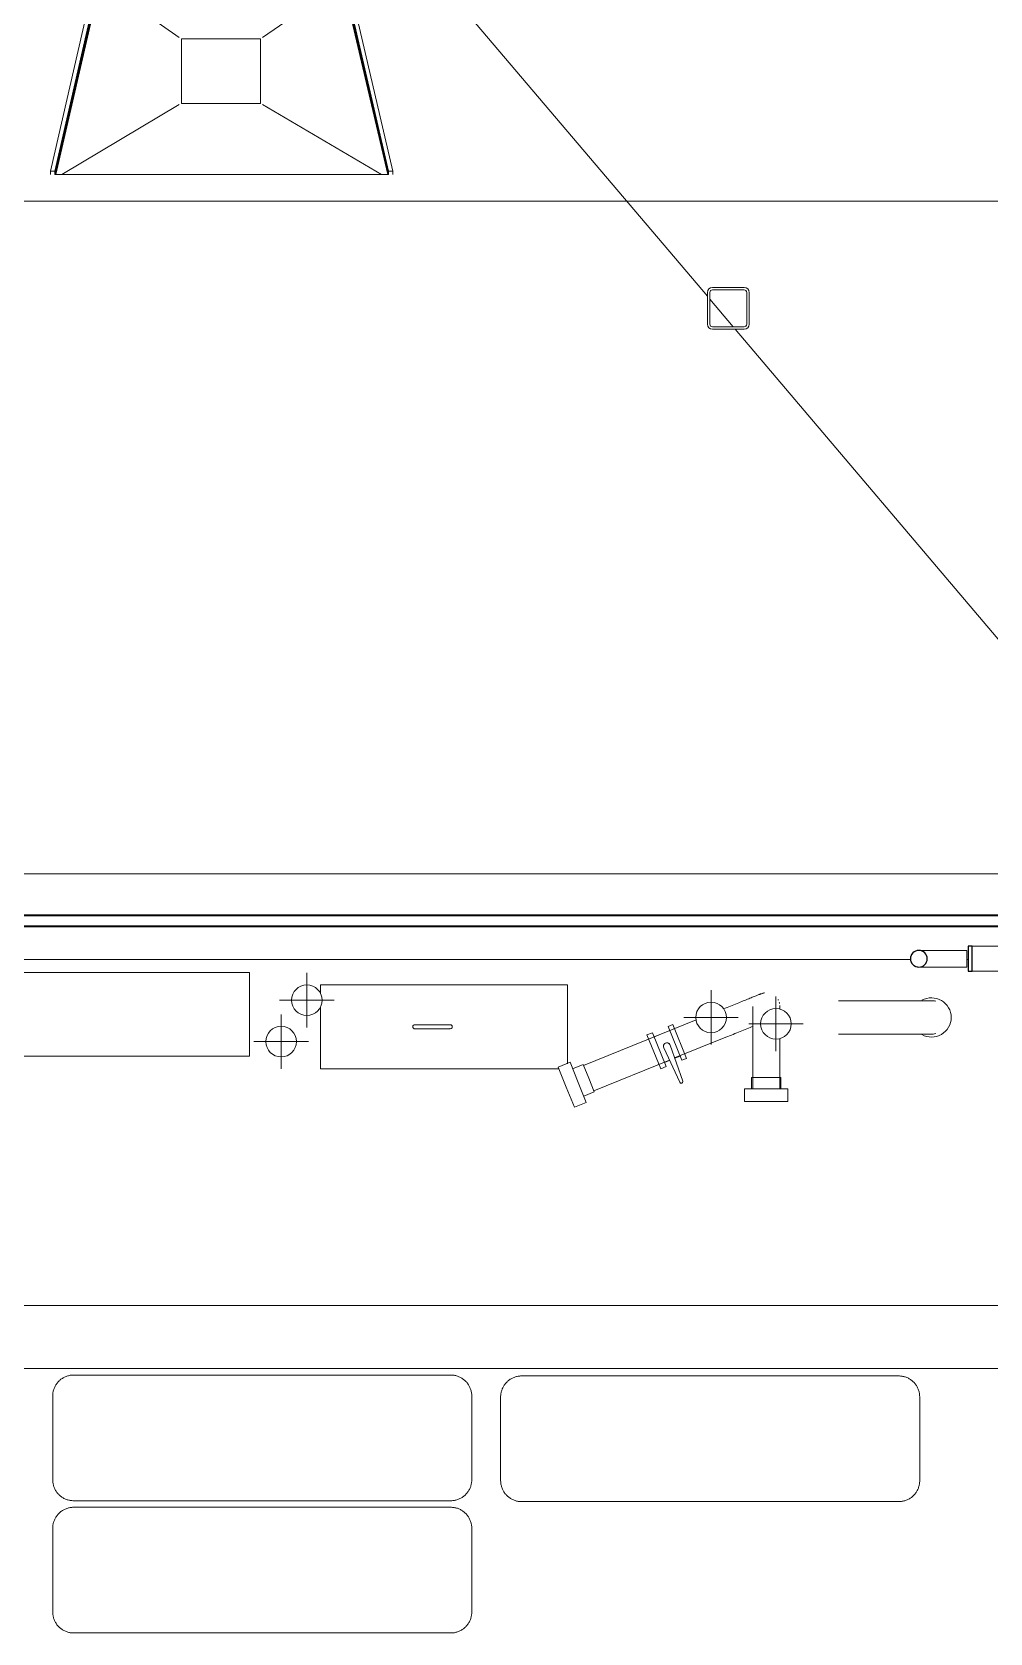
# Model space of a CAD drawing. Header units: metres. Extents: x -3 to 175, y -5 to 18.
# Drawn here: x 66.478 to 68.764, y -0.658 to 3.163 of the extents above; entities that cross this region are included whole.
import ezdxf

# ---------------------------------------------------------------- set-up
doc = ezdxf.new("R2010")
doc.units = ezdxf.units.M
for name, color, linetype, lineweight in [('A-FLOR', 7, 'Continuous', 9), ('A-GENM', 7, 'Continuous', 9), ('A-WALL', 7, 'Continuous', 9), ('G-ANNO-SYMB', 7, 'Continuous', 9), ('I-WALL', 7, 'Continuous', 9), ('P-PIPE', 7, 'Continuous', 9), ('P-PIPE-CNTR', 7, 'Continuous', 9), ('S-COLS', 7, 'Continuous', 9)]:
    doc.layers.add(name, color=color, linetype=linetype, lineweight=lineweight)

# ---------------------------------------------------------------- blocks, each defined once
blk = doc.blocks.new('M_RVR_Neumatico - M_RVR_Neumatico-2622534-N-Cubierta 01')
at = {"layer": 'A-GENM'}
for p, q in [((-0.5, 0.1), (-0.5, -0.1)), ((0.5, -0.1), (0.5, 0.1))]:
    blk.add_line(p, q, dxfattribs=at)
at = {"layer": 'A-GENM', "flags": 128}
for points in [[(-0.5, 0.1), (-0.5, 0.102), (-0.4998, 0.104), (-0.4996, 0.106), (-0.4994, 0.108), (-0.499, 0.1099), (-0.4986, 0.1119), (-0.4981, 0.1138), (-0.4975, 0.1157), (-0.4968, 0.1176), (-0.4961, 0.1195), (-0.4952, 0.1213), (-0.4943, 0.1231), (-0.4934, 0.1248), (-0.4924, 0.1266), (-0.4913, 0.1282), (-0.4901, 0.1299), (-0.4889, 0.1314), (-0.4876, 0.133), (-0.4862, 0.1344), (-0.4848, 0.1359), (-0.4834, 0.1372), (-0.4819, 0.1385), (-0.4803, 0.1398), (-0.4787, 0.141), (-0.477, 0.1421), (-0.4753, 0.1431), (-0.4736, 0.1441), (-0.4718, 0.145), (-0.47, 0.1458), (-0.4681, 0.1466), (-0.4662, 0.1473), (-0.4643, 0.1479), (-0.4624, 0.1484), (-0.4605, 0.1489), (-0.4585, 0.1493), (-0.4565, 0.1496), (-0.4545, 0.1498), (-0.4525, 0.1499), (-0.4505, 0.15), (-0.45, 0.15)], [(-0.45, 0.15), (-0.4496, 0.15), (-0.4486, 0.15), (-0.4468, 0.15), (-0.4443, 0.15), (-0.441, 0.15)], [(0.45, 0.15), (0.4496, 0.15), (0.4486, 0.15), (0.4468, 0.15), (0.4443, 0.15), (0.441, 0.15), (0.4371, 0.15), (0.4325, 0.15), (0.4272, 0.15), (0.4212, 0.15), (0.4145, 0.15), (0.4071, 0.15), (0.3991, 0.15), (0.3905, 0.15), (0.3813, 0.15), (0.3714, 0.15), (0.3609, 0.15), (0.3499, 0.15), (0.3383, 0.15), (0.3262, 0.15), (0.3135, 0.15), (0.3004, 0.15), (0.2867, 0.15), (0.2726, 0.15), (0.2581, 0.15), (0.2431, 0.15), (0.2278, 0.15), (0.2121, 0.15), (0.1961, 0.15), (0.1797, 0.15), (0.1631, 0.15), (0.1462, 0.15), (0.129, 0.15), (0.1117, 0.15), (0.0942, 0.15), (0.0765, 0.15), (0.0587, 0.15), (0.0408, 0.15), (0.0228, 0.15), (0.0049, 0.15), (-0.0131, 0.15), (-0.0311, 0.15), (-0.049, 0.15), (-0.0669, 0.15), (-0.0846, 0.15), (-0.1022, 0.15), (-0.1197, 0.15), (-0.1369, 0.15), (-0.154, 0.15), (-0.1708, 0.15), (-0.1873, 0.15), (-0.2035, 0.15), (-0.2194, 0.15), (-0.2349, 0.15), (-0.2501, 0.15), (-0.2648, 0.15), (-0.2792, 0.15), (-0.2931, 0.15), (-0.3065, 0.15), (-0.3194, 0.15), (-0.3318, 0.15), (-0.3437, 0.15), (-0.3551, 0.15), (-0.3658, 0.15), (-0.376, 0.15), (-0.3856, 0.15), (-0.3946, 0.15), (-0.4029, 0.15), (-0.4106, 0.15), (-0.4176, 0.15), (-0.424, 0.15), (-0.4297, 0.15), (-0.4347, 0.15), (-0.439, 0.15), (-0.4426, 0.15), (-0.4455, 0.15), (-0.4477, 0.15), (-0.4491, 0.15), (-0.4499, 0.15), (-0.45, 0.15)], [(0.4406, 0.15), (0.4426, 0.15), (0.4455, 0.15), (0.4477, 0.15), (0.4491, 0.15), (0.4499, 0.15), (0.45, 0.15)], [(0.45, 0.15), (0.452, 0.15), (0.454, 0.1498), (0.456, 0.1496), (0.458, 0.1494), (0.4599, 0.149), (0.4619, 0.1486), (0.4638, 0.1481), (0.4657, 0.1475), (0.4676, 0.1468), (0.4695, 0.1461), (0.4713, 0.1452), (0.4731, 0.1443), (0.4748, 0.1434), (0.4766, 0.1424), (0.4782, 0.1413), (0.4799, 0.1401), (0.4814, 0.1389), (0.483, 0.1376), (0.4844, 0.1362), (0.4859, 0.1348), (0.4872, 0.1334), (0.4885, 0.1319), (0.4898, 0.1303), (0.491, 0.1287), (0.4921, 0.127), (0.4931, 0.1253), (0.4941, 0.1236), (0.495, 0.1218), (0.4958, 0.12), (0.4966, 0.1181), (0.4973, 0.1162), (0.4979, 0.1143), (0.4984, 0.1124), (0.4989, 0.1105), (0.4993, 0.1085), (0.4996, 0.1065), (0.4998, 0.1045), (0.4999, 0.1025), (0.5, 0.1005), (0.5, 0.1)], [(-0.45, -0.15), (-0.452, -0.15), (-0.454, -0.1498), (-0.456, -0.1496), (-0.458, -0.1494), (-0.4599, -0.149), (-0.4619, -0.1486), (-0.4638, -0.1481), (-0.4657, -0.1475), (-0.4676, -0.1468), (-0.4695, -0.1461), (-0.4713, -0.1452), (-0.4731, -0.1443), (-0.4748, -0.1434), (-0.4766, -0.1424), (-0.4782, -0.1413), (-0.4799, -0.1401), (-0.4814, -0.1389), (-0.483, -0.1376), (-0.4844, -0.1362), (-0.4859, -0.1348), (-0.4872, -0.1334), (-0.4885, -0.1319), (-0.4898, -0.1303), (-0.491, -0.1287), (-0.4921, -0.127), (-0.4931, -0.1253), (-0.4941, -0.1236), (-0.495, -0.1218), (-0.4958, -0.12), (-0.4966, -0.1181), (-0.4973, -0.1162), (-0.4979, -0.1143), (-0.4984, -0.1124), (-0.4989, -0.1105), (-0.4993, -0.1085), (-0.4996, -0.1065), (-0.4998, -0.1045), (-0.4999, -0.1025), (-0.5, -0.1005), (-0.5, -0.1)], [(0.5, -0.1), (0.5, -0.102), (0.4998, -0.104), (0.4996, -0.106), (0.4994, -0.108), (0.499, -0.1099), (0.4986, -0.1119), (0.4981, -0.1138), (0.4975, -0.1157), (0.4968, -0.1176), (0.4961, -0.1195), (0.4952, -0.1213), (0.4943, -0.1231), (0.4934, -0.1248), (0.4924, -0.1266), (0.4913, -0.1282), (0.4901, -0.1299), (0.4889, -0.1314), (0.4876, -0.133), (0.4862, -0.1344), (0.4848, -0.1359), (0.4834, -0.1372), (0.4819, -0.1385), (0.4803, -0.1398), (0.4787, -0.141), (0.477, -0.1421), (0.4753, -0.1431), (0.4736, -0.1441), (0.4718, -0.145), (0.47, -0.1458), (0.4681, -0.1466), (0.4662, -0.1473), (0.4643, -0.1479), (0.4624, -0.1484), (0.4605, -0.1489), (0.4585, -0.1493), (0.4565, -0.1496), (0.4545, -0.1498), (0.4525, -0.1499), (0.4505, -0.15), (0.45, -0.15)], [(-0.441, -0.15), (-0.4426, -0.15), (-0.4455, -0.15), (-0.4477, -0.15), (-0.4491, -0.15), (-0.4499, -0.15), (-0.45, -0.15)], [(-0.45, -0.15), (-0.4496, -0.15), (-0.4486, -0.15), (-0.4468, -0.15), (-0.4443, -0.15), (-0.441, -0.15), (-0.4371, -0.15), (-0.4325, -0.15), (-0.4272, -0.15), (-0.4212, -0.15), (-0.4145, -0.15), (-0.4071, -0.15), (-0.3991, -0.15), (-0.3905, -0.15), (-0.3813, -0.15), (-0.3714, -0.15), (-0.3609, -0.15), (-0.3499, -0.15), (-0.3383, -0.15), (-0.3262, -0.15), (-0.3135, -0.15), (-0.3004, -0.15), (-0.2867, -0.15), (-0.2726, -0.15), (-0.2581, -0.15), (-0.2431, -0.15), (-0.2278, -0.15), (-0.2121, -0.15), (-0.1961, -0.15), (-0.1797, -0.15), (-0.1631, -0.15), (-0.1462, -0.15), (-0.129, -0.15), (-0.1117, -0.15), (-0.0942, -0.15), (-0.0765, -0.15), (-0.0587, -0.15), (-0.0408, -0.15), (-0.0228, -0.15), (-0.0049, -0.15), (0.0131, -0.15), (0.0311, -0.15), (0.049, -0.15), (0.0669, -0.15), (0.0846, -0.15), (0.1022, -0.15), (0.1197, -0.15), (0.1369, -0.15), (0.154, -0.15), (0.1708, -0.15), (0.1873, -0.15), (0.2035, -0.15), (0.2194, -0.15), (0.2349, -0.15), (0.2501, -0.15), (0.2648, -0.15), (0.2792, -0.15), (0.2931, -0.15), (0.3065, -0.15), (0.3194, -0.15), (0.3318, -0.15), (0.3437, -0.15), (0.3551, -0.15), (0.3658, -0.15), (0.376, -0.15), (0.3856, -0.15), (0.3946, -0.15), (0.4029, -0.15), (0.4106, -0.15), (0.4176, -0.15), (0.424, -0.15), (0.4297, -0.15), (0.4347, -0.15), (0.439, -0.15), (0.4426, -0.15), (0.4455, -0.15), (0.4477, -0.15), (0.4491, -0.15), (0.4499, -0.15), (0.45, -0.15)], [(0.45, -0.15), (0.4496, -0.15), (0.4486, -0.15), (0.4468, -0.15), (0.4443, -0.15), (0.441, -0.15)]]:
    blk.add_lwpolyline(points, dxfattribs=at)
blk = doc.blocks.new('M_RVR_Neumatico - M_RVR_Neumatico-2623434-N-Cubierta 01')
at = {"layer": 'A-GENM'}
for p, q in [((-0.5, 0.1), (-0.5, -0.1)), ((0.5, -0.1), (0.5, 0.1))]:
    blk.add_line(p, q, dxfattribs=at)
at = {"layer": 'A-GENM', "flags": 128}
for points in [[(-0.5, 0.1), (-0.5, 0.102), (-0.4998, 0.104), (-0.4996, 0.106), (-0.4994, 0.108), (-0.499, 0.1099), (-0.4986, 0.1119), (-0.4981, 0.1138), (-0.4975, 0.1157), (-0.4968, 0.1176), (-0.4961, 0.1195), (-0.4952, 0.1213), (-0.4943, 0.1231), (-0.4934, 0.1248), (-0.4924, 0.1266), (-0.4913, 0.1282), (-0.4901, 0.1299), (-0.4889, 0.1314), (-0.4876, 0.133), (-0.4862, 0.1344), (-0.4848, 0.1359), (-0.4834, 0.1372), (-0.4819, 0.1385), (-0.4803, 0.1398), (-0.4787, 0.141), (-0.477, 0.1421), (-0.4753, 0.1431), (-0.4736, 0.1441), (-0.4718, 0.145), (-0.47, 0.1458), (-0.4681, 0.1466), (-0.4662, 0.1473), (-0.4643, 0.1479), (-0.4624, 0.1484), (-0.4605, 0.1489), (-0.4585, 0.1493), (-0.4565, 0.1496), (-0.4545, 0.1498), (-0.4525, 0.1499), (-0.4505, 0.15), (-0.45, 0.15)], [(-0.45, 0.15), (-0.4496, 0.15), (-0.4486, 0.15), (-0.4468, 0.15), (-0.4443, 0.15), (-0.441, 0.15)], [(0.45, 0.15), (0.4496, 0.15), (0.4486, 0.15), (0.4468, 0.15), (0.4443, 0.15), (0.441, 0.15), (0.4371, 0.15), (0.4325, 0.15), (0.4272, 0.15), (0.4212, 0.15), (0.4145, 0.15), (0.4071, 0.15), (0.3991, 0.15), (0.3905, 0.15), (0.3813, 0.15), (0.3714, 0.15), (0.3609, 0.15), (0.3499, 0.15), (0.3383, 0.15), (0.3262, 0.15), (0.3135, 0.15), (0.3004, 0.15), (0.2867, 0.15), (0.2726, 0.15), (0.2581, 0.15), (0.2431, 0.15), (0.2278, 0.15), (0.2121, 0.15), (0.1961, 0.15), (0.1797, 0.15), (0.1631, 0.15), (0.1462, 0.15), (0.129, 0.15), (0.1117, 0.15), (0.0942, 0.15), (0.0765, 0.15), (0.0587, 0.15), (0.0408, 0.15), (0.0228, 0.15), (0.0049, 0.15), (-0.0131, 0.15), (-0.0311, 0.15), (-0.049, 0.15), (-0.0669, 0.15), (-0.0846, 0.15), (-0.1022, 0.15), (-0.1197, 0.15), (-0.1369, 0.15), (-0.154, 0.15), (-0.1708, 0.15), (-0.1873, 0.15), (-0.2035, 0.15), (-0.2194, 0.15), (-0.2349, 0.15), (-0.2501, 0.15), (-0.2648, 0.15), (-0.2792, 0.15), (-0.2931, 0.15), (-0.3065, 0.15), (-0.3194, 0.15), (-0.3318, 0.15), (-0.3437, 0.15), (-0.3551, 0.15), (-0.3658, 0.15), (-0.376, 0.15), (-0.3856, 0.15), (-0.3946, 0.15), (-0.4029, 0.15), (-0.4106, 0.15), (-0.4176, 0.15), (-0.424, 0.15), (-0.4297, 0.15), (-0.4347, 0.15), (-0.439, 0.15), (-0.4426, 0.15), (-0.4455, 0.15), (-0.4477, 0.15), (-0.4491, 0.15), (-0.4499, 0.15), (-0.45, 0.15)], [(0.441, 0.15), (0.4426, 0.15), (0.4455, 0.15), (0.4477, 0.15), (0.4491, 0.15), (0.4499, 0.15), (0.45, 0.15)], [(0.45, 0.15), (0.452, 0.15), (0.454, 0.1498), (0.456, 0.1496), (0.458, 0.1494), (0.4599, 0.149), (0.4619, 0.1486), (0.4638, 0.1481), (0.4657, 0.1475), (0.4676, 0.1468), (0.4695, 0.1461), (0.4713, 0.1452), (0.4731, 0.1443), (0.4748, 0.1434), (0.4766, 0.1424), (0.4782, 0.1413), (0.4799, 0.1401), (0.4814, 0.1389), (0.483, 0.1376), (0.4844, 0.1362), (0.4859, 0.1348), (0.4872, 0.1334), (0.4885, 0.1319), (0.4898, 0.1303), (0.491, 0.1287), (0.4921, 0.127), (0.4931, 0.1253), (0.4941, 0.1236), (0.495, 0.1218), (0.4958, 0.12), (0.4966, 0.1181), (0.4973, 0.1162), (0.4979, 0.1143), (0.4984, 0.1124), (0.4989, 0.1105), (0.4993, 0.1085), (0.4996, 0.1065), (0.4998, 0.1045), (0.4999, 0.1025), (0.5, 0.1005), (0.5, 0.1)], [(-0.45, -0.15), (-0.452, -0.15), (-0.454, -0.1498), (-0.456, -0.1496), (-0.458, -0.1494), (-0.4599, -0.149), (-0.4619, -0.1486), (-0.4638, -0.1481), (-0.4657, -0.1475), (-0.4676, -0.1468), (-0.4695, -0.1461), (-0.4713, -0.1452), (-0.4731, -0.1443), (-0.4748, -0.1434), (-0.4766, -0.1424), (-0.4782, -0.1413), (-0.4799, -0.1401), (-0.4814, -0.1389), (-0.483, -0.1376), (-0.4844, -0.1362), (-0.4859, -0.1348), (-0.4872, -0.1334), (-0.4885, -0.1319), (-0.4898, -0.1303), (-0.491, -0.1287), (-0.4921, -0.127), (-0.4931, -0.1253), (-0.4941, -0.1236), (-0.495, -0.1218), (-0.4958, -0.12), (-0.4966, -0.1181), (-0.4973, -0.1162), (-0.4979, -0.1143), (-0.4984, -0.1124), (-0.4989, -0.1105), (-0.4993, -0.1085), (-0.4996, -0.1065), (-0.4998, -0.1045), (-0.4999, -0.1025), (-0.5, -0.1005), (-0.5, -0.1)], [(0.5, -0.1), (0.5, -0.102), (0.4998, -0.104), (0.4996, -0.106), (0.4994, -0.108), (0.499, -0.1099), (0.4986, -0.1119), (0.4981, -0.1138), (0.4975, -0.1157), (0.4968, -0.1176), (0.4961, -0.1195), (0.4952, -0.1213), (0.4943, -0.1231), (0.4934, -0.1248), (0.4924, -0.1266), (0.4913, -0.1282), (0.4901, -0.1299), (0.4889, -0.1314), (0.4876, -0.133), (0.4862, -0.1344), (0.4848, -0.1359), (0.4834, -0.1372), (0.4819, -0.1385), (0.4803, -0.1398), (0.4787, -0.141), (0.477, -0.1421), (0.4753, -0.1431), (0.4736, -0.1441), (0.4718, -0.145), (0.47, -0.1458), (0.4681, -0.1466), (0.4662, -0.1473), (0.4643, -0.1479), (0.4624, -0.1484), (0.4605, -0.1489), (0.4585, -0.1493), (0.4565, -0.1496), (0.4545, -0.1498), (0.4525, -0.1499), (0.4505, -0.15), (0.45, -0.15)], [(-0.4406, -0.15), (-0.4426, -0.15), (-0.4455, -0.15), (-0.4477, -0.15), (-0.4491, -0.15), (-0.4499, -0.15), (-0.45, -0.15)], [(-0.45, -0.15), (-0.4496, -0.15), (-0.4486, -0.15), (-0.4468, -0.15), (-0.4443, -0.15), (-0.441, -0.15), (-0.4371, -0.15), (-0.4325, -0.15), (-0.4272, -0.15), (-0.4212, -0.15), (-0.4145, -0.15), (-0.4071, -0.15), (-0.3991, -0.15), (-0.3905, -0.15), (-0.3813, -0.15), (-0.3714, -0.15), (-0.3609, -0.15), (-0.3499, -0.15), (-0.3383, -0.15), (-0.3262, -0.15), (-0.3135, -0.15), (-0.3004, -0.15), (-0.2867, -0.15), (-0.2726, -0.15), (-0.2581, -0.15), (-0.2431, -0.15), (-0.2278, -0.15), (-0.2121, -0.15), (-0.1961, -0.15), (-0.1797, -0.15), (-0.1631, -0.15), (-0.1462, -0.15), (-0.129, -0.15), (-0.1117, -0.15), (-0.0942, -0.15), (-0.0765, -0.15), (-0.0587, -0.15), (-0.0408, -0.15), (-0.0228, -0.15), (-0.0049, -0.15), (0.0131, -0.15), (0.0311, -0.15), (0.049, -0.15), (0.0669, -0.15), (0.0846, -0.15), (0.1022, -0.15), (0.1197, -0.15), (0.1369, -0.15), (0.154, -0.15), (0.1708, -0.15), (0.1873, -0.15), (0.2035, -0.15), (0.2194, -0.15), (0.2349, -0.15), (0.2501, -0.15), (0.2648, -0.15), (0.2792, -0.15), (0.2931, -0.15), (0.3065, -0.15), (0.3194, -0.15), (0.3318, -0.15), (0.3437, -0.15), (0.3551, -0.15), (0.3658, -0.15), (0.376, -0.15), (0.3856, -0.15), (0.3946, -0.15), (0.4029, -0.15), (0.4106, -0.15), (0.4176, -0.15), (0.424, -0.15), (0.4297, -0.15), (0.4347, -0.15), (0.439, -0.15), (0.4426, -0.15), (0.4455, -0.15), (0.4477, -0.15), (0.4491, -0.15), (0.4499, -0.15), (0.45, -0.15)], [(0.45, -0.15), (0.4496, -0.15), (0.4486, -0.15), (0.4468, -0.15), (0.4443, -0.15), (0.441, -0.15)]]:
    blk.add_lwpolyline(points, dxfattribs=at)
blk = doc.blocks.new('M_Boca extracción - M_Boca extracción-2633244-N-Cubierta 01')
at = {"layer": 'A-GENM'}
for p, q in [((-0.6036, 0.1), (-0.6036, -0.1)), ((0.6036, 0.1), (-0.6036, 0.1)), ((-0.6034, -0.1), (-0.6034, 0.1)), ((0.6034, 0.1), (0.6034, -0.1)), ((0.6036, -0.1), (0.6036, 0.1)), ((-0.6036, -0.1), (0.6036, -0.1))]:
    blk.add_line(p, q, dxfattribs=at)
blk = doc.blocks.new('M_Miscelaneo 1 - M_Miscelaneo 1-2635166-N-Cubierta 01')
at = {"layer": 'A-GENM'}
for p, q in [((0.4213, 0.1), (-0.168, 0.1)), ((-0.168, 0.1), (-0.168, 0.079)), ((0.4213, -0.0886), (0.4213, 0.1)), ((-0.168, 0.0479), (-0.168, -0.1)), ((-0.168, -0.1), (0.4017, -0.1))]:
    blk.add_line(p, q, dxfattribs=at)
at = {"layer": 'A-GENM', "flags": 128}
for points in [[(0.1414, 0.005), (0.1414, 0.005), (0.1413, 0.005), (0.1411, 0.005), (0.1409, 0.005), (0.1406, 0.005), (0.1402, 0.005), (0.1398, 0.005), (0.1393, 0.005), (0.1387, 0.005), (0.1381, 0.005), (0.1374, 0.005), (0.1366, 0.005), (0.1358, 0.005), (0.135, 0.005), (0.134, 0.005), (0.1331, 0.005), (0.132, 0.005), (0.1309, 0.005), (0.1298, 0.005), (0.1286, 0.005), (0.1274, 0.005), (0.1261, 0.005), (0.1248, 0.005), (0.1234, 0.005), (0.122, 0.005), (0.1206, 0.005), (0.1191, 0.005), (0.1176, 0.005), (0.1161, 0.005), (0.1145, 0.005), (0.113, 0.005), (0.1114, 0.005), (0.1097, 0.005), (0.1081, 0.005), (0.1064, 0.005), (0.1048, 0.005), (0.1031, 0.005), (0.1014, 0.005), (0.0997, 0.005), (0.098, 0.005), (0.0964, 0.005), (0.0947, 0.005), (0.093, 0.005), (0.0913, 0.005), (0.0897, 0.005), (0.0881, 0.005), (0.0865, 0.005), (0.0849, 0.005), (0.0833, 0.005), (0.0817, 0.005), (0.0802, 0.005), (0.0787, 0.005), (0.0773, 0.005), (0.0759, 0.005), (0.0745, 0.005), (0.0731, 0.005), (0.0718, 0.005), (0.0706, 0.005), (0.0694, 0.005), (0.0682, 0.005), (0.0671, 0.005), (0.066, 0.005), (0.065, 0.005), (0.0641, 0.005), (0.0632, 0.005), (0.0623, 0.005), (0.0615, 0.005), (0.0608, 0.005), (0.0602, 0.005), (0.0596, 0.005), (0.059, 0.005), (0.0586, 0.005), (0.0582, 0.005), (0.0578, 0.005), (0.0576, 0.005), (0.0574, 0.005), (0.0572, 0.005), (0.0572, 0.005), (0.0571, 0.005)], [(0.0571, -0.005), (0.0572, -0.005), (0.0573, -0.005), (0.0574, -0.005), (0.0577, -0.005), (0.058, -0.005), (0.0583, -0.005), (0.0588, -0.005), (0.0593, -0.005), (0.0598, -0.005), (0.0605, -0.005), (0.0612, -0.005), (0.0619, -0.005), (0.0627, -0.005), (0.0636, -0.005), (0.0645, -0.005), (0.0655, -0.005), (0.0665, -0.005), (0.0676, -0.005), (0.0687, -0.005), (0.0699, -0.005), (0.0712, -0.005), (0.0724, -0.005), (0.0737, -0.005), (0.0751, -0.005), (0.0765, -0.005), (0.0779, -0.005), (0.0794, -0.005), (0.0809, -0.005), (0.0824, -0.005), (0.084, -0.005), (0.0856, -0.005), (0.0872, -0.005), (0.0888, -0.005), (0.0905, -0.005), (0.0921, -0.005), (0.0938, -0.005), (0.0955, -0.005), (0.0971, -0.005), (0.0988, -0.005), (0.1005, -0.005), (0.1022, -0.005), (0.1039, -0.005), (0.1055, -0.005), (0.1072, -0.005), (0.1088, -0.005), (0.1105, -0.005), (0.1121, -0.005), (0.1137, -0.005), (0.1153, -0.005), (0.1168, -0.005), (0.1183, -0.005), (0.1198, -0.005), (0.1213, -0.005), (0.1227, -0.005), (0.1241, -0.005), (0.1254, -0.005), (0.1267, -0.005), (0.128, -0.005), (0.1292, -0.005), (0.1303, -0.005), (0.1315, -0.005), (0.1325, -0.005), (0.1335, -0.005), (0.1345, -0.005), (0.1354, -0.005), (0.1362, -0.005), (0.137, -0.005), (0.1377, -0.005), (0.1384, -0.005), (0.139, -0.005), (0.1395, -0.005), (0.14, -0.005), (0.1404, -0.005), (0.1407, -0.005), (0.141, -0.005), (0.1412, -0.005), (0.1413, -0.005), (0.1414, -0.005), (0.1414, -0.005)]]:
    blk.add_lwpolyline(points, dxfattribs=at)
at = {"layer": 'A-GENM'}
for centre, start, end in [((0.0571, 0), 84.3403, 180), ((0.0571, 0), 180, 275.6597), ((0.1414, 0), 0, 120), ((0.1414, 0), 240, 0)]:
    blk.add_arc(centre, 0.005, start, end, dxfattribs=at)
blk = doc.blocks.new('M_Boquilla salida - M_Boquilla salida-2638636-N-Cubierta 01')
at = {"layer": 'A-GENM', "flags": 128}
for points in [[(0.2224, 0.04), (0.2223, 0.04), (0.222, 0.04), (0.2216, 0.04), (0.221, 0.04), (0.2202, 0.04), (0.2192, 0.04), (0.2181, 0.04), (0.2167, 0.04), (0.2153, 0.04), (0.2136, 0.04), (0.2118, 0.04), (0.2098, 0.04), (0.2077, 0.04), (0.2054, 0.04), (0.203, 0.04), (0.2004, 0.04), (0.1977, 0.04), (0.1948, 0.04), (0.1918, 0.04), (0.1887, 0.04), (0.1854, 0.04), (0.182, 0.04), (0.1786, 0.04), (0.175, 0.04), (0.1713, 0.04), (0.1675, 0.04), (0.1636, 0.04), (0.1596, 0.04), (0.1556, 0.04), (0.1515, 0.04), (0.1473, 0.04), (0.1431, 0.04), (0.1388, 0.04), (0.1345, 0.04), (0.1301, 0.04), (0.1257, 0.04), (0.1213, 0.04), (0.1168, 0.04), (0.1124, 0.04), (0.1079, 0.04), (0.1035, 0.04), (0.0991, 0.04), (0.0947, 0.04), (0.0903, 0.04), (0.0859, 0.04), (0.0816, 0.04), (0.0774, 0.04), (0.0731, 0.04), (0.069, 0.04), (0.0649, 0.04), (0.0609, 0.04), (0.057, 0.04), (0.0531, 0.04), (0.0494, 0.04), (0.0458, 0.04), (0.0422, 0.04), (0.0388, 0.04), (0.0355, 0.04), (0.0323, 0.04), (0.0292, 0.04), (0.0263, 0.04), (0.0235, 0.04), (0.0208, 0.04), (0.0183, 0.04), (0.0159, 0.04), (0.0137, 0.04), (0.0116, 0.04), (0.0097, 0.04), (0.008, 0.04), (0.0064, 0.04), (0.005, 0.04), (0.0038, 0.04), (0.0027, 0.04), (0.0018, 0.04), (0.0011, 0.04), (0.0006, 0.04), (0.0002, 0.04), (0, 0.04), (0, 0.04)], [(0, -0.04), (0.0001, -0.04), (0.0004, -0.04), (0.0008, -0.04), (0.0014, -0.04), (0.0022, -0.04), (0.0032, -0.04), (0.0043, -0.04), (0.0056, -0.04), (0.0071, -0.04), (0.0088, -0.04), (0.0106, -0.04), (0.0126, -0.04), (0.0147, -0.04), (0.017, -0.04), (0.0194, -0.04), (0.022, -0.04), (0.0247, -0.04), (0.0276, -0.04), (0.0306, -0.04), (0.0337, -0.04), (0.037, -0.04), (0.0403, -0.04), (0.0438, -0.04), (0.0474, -0.04), (0.0511, -0.04), (0.0549, -0.04), (0.0588, -0.04), (0.0627, -0.04), (0.0668, -0.04), (0.0709, -0.04), (0.0751, -0.04), (0.0793, -0.04), (0.0836, -0.04), (0.0879, -0.04), (0.0923, -0.04), (0.0967, -0.04), (0.1011, -0.04), (0.1055, -0.04), (0.11, -0.04), (0.1144, -0.04), (0.1189, -0.04), (0.1233, -0.04), (0.1277, -0.04), (0.1321, -0.04), (0.1365, -0.04), (0.1408, -0.04), (0.145, -0.04), (0.1492, -0.04), (0.1534, -0.04), (0.1575, -0.04), (0.1615, -0.04), (0.1654, -0.04), (0.1692, -0.04), (0.173, -0.04), (0.1766, -0.04), (0.1802, -0.04), (0.1836, -0.04), (0.1869, -0.04), (0.1901, -0.04), (0.1932, -0.04), (0.1961, -0.04), (0.1989, -0.04), (0.2016, -0.04), (0.2041, -0.04), (0.2065, -0.04), (0.2087, -0.04), (0.2108, -0.04), (0.2127, -0.04), (0.2144, -0.04), (0.216, -0.04), (0.2174, -0.04), (0.2186, -0.04), (0.2197, -0.04), (0.2206, -0.04), (0.2213, -0.04), (0.2218, -0.04), (0.2222, -0.04), (0.2224, -0.04), (0.2224, -0.04)]]:
    blk.add_lwpolyline(points, dxfattribs=at)
at = {"layer": 'A-GENM'}
for radius, start, end in [(0.0469, 0, 119.2648), (0.04, 75, 93.2521), (0.0469, 240.7144, 0), (0.04, 266.7397, 285)]:
    blk.add_arc((0.2224, 0), radius, start, end, dxfattribs=at)
blk = doc.blocks.new('M_Conexión toma de agua potable - M_Conexión toma de agua potable-2652164-N-Cubierta 01')
at = {"layer": 'P-PIPE'}
for p, q in [((-0.1675, -0.0324), (-0.4361, -0.1409)), ((-0.2718, -0.0627), (-0.2848, -0.0679)), ((-0.2848, -0.0679), (-0.252, -0.149)), ((-0.239, -0.1437), (-0.2718, -0.0627)), ((-0.2304, -0.0577), (-0.2677, -0.0727)), ((-0.2231, -0.043), (-0.2344, -0.0476)), ((-0.2017, -0.1286), (-0.2344, -0.0476)), ((-0.1903, -0.124), (-0.2231, -0.043)), ((-0.2187, -0.1231), (-0.0963, -0.0737)), ((-0.2448, -0.0989), (-0.2064, -0.1812)), ((-0.1995, -0.1788), (-0.2292, -0.0926)), ((-0.0325, -0.0809), (-0.0325, -0.1964)), ((0.0325, -0.0809), (0.0325, -0.0776)), ((0.0325, -0.1964), (0.0325, -0.0809)), ((-0.4684, -0.1334), (-0.4966, -0.1448)), ((-0.4772, -0.1928), (-0.4966, -0.1448)), ((-0.449, -0.1814), (-0.4684, -0.1334)), ((-0.437, -0.1387), (-0.4621, -0.1489)), ((-0.4238, -0.1712), (-0.437, -0.1387)), ((-0.4118, -0.2012), (-0.2311, -0.1282)), ((-0.252, -0.149), (-0.239, -0.1437)), ((-0.2431, -0.1336), (-0.2309, -0.1287)), ((-0.2185, -0.1237), (-0.2058, -0.1185)), ((-0.2017, -0.1286), (-0.1903, -0.124)), ((-0.4296, -0.2294), (-0.449, -0.1814)), ((-0.4107, -0.2038), (-0.4238, -0.1712)), ((-0.0351, -0.1693), (-0.0351, -0.1964)), ((0, -0.1693), (-0.0351, -0.1693)), ((0.0351, -0.1693), (0, -0.1693)), ((0.0351, -0.1964), (0.0351, -0.1693)), ((-0.4578, -0.2408), (-0.4772, -0.1928)), ((-0.4358, -0.2139), (-0.4107, -0.2038)), ((-0.0518, -0.1964), (-0.0518, -0.2269)), ((0, -0.1964), (-0.0518, -0.1964)), ((0, -0.2269), (-0.0518, -0.2269)), ((0.0518, -0.1964), (0, -0.1964)), ((0.0518, -0.2269), (0, -0.2269)), ((0.0518, -0.2269), (0.0518, -0.1964)), ((-0.4578, -0.2408), (-0.4296, -0.2294))]:
    blk.add_line(p, q, dxfattribs=at)
at = {"layer": 'P-PIPE', "flags": 128}
for points in [[(-0.0122, 0.0304), (-0.0123, 0.0303), (-0.0125, 0.0302), (-0.013, 0.0301), (-0.0136, 0.0298), (-0.0144, 0.0295), (-0.0153, 0.0291), (-0.0164, 0.0287), (-0.0177, 0.0282), (-0.0191, 0.0276), (-0.0207, 0.0269), (-0.0225, 0.0262), (-0.0244, 0.0254), (-0.0265, 0.0246), (-0.0287, 0.0237), (-0.0311, 0.0227), (-0.0336, 0.0217), (-0.0363, 0.0206), (-0.0391, 0.0195), (-0.042, 0.0183), (-0.0451, 0.0171), (-0.0482, 0.0158), (-0.0515, 0.0145), (-0.0549, 0.0131), (-0.0584, 0.0117), (-0.062, 0.0102), (-0.0657, 0.0087), (-0.0695, 0.0072), (-0.0734, 0.0057), (-0.0773, 0.0041), (-0.0813, 0.0024), (-0.0854, 0.0008), (-0.0895, -0.0009), (-0.0937, -0.0026), (-0.0979, -0.0043), (-0.1019, -0.0058)], [(-0.0325, 0), (-0.0325, -0.0001), (-0.0325, -0.0003), (-0.0325, -0.0006), (-0.0325, -0.001), (-0.0325, -0.0016), (-0.0325, -0.0023), (-0.0325, -0.0031), (-0.0325, -0.0041), (-0.0325, -0.0052), (-0.0325, -0.0064), (-0.0325, -0.0077), (-0.0325, -0.0091), (-0.0325, -0.0107), (-0.0325, -0.0124), (-0.0325, -0.0141), (-0.0325, -0.016), (-0.0325, -0.018), (-0.0325, -0.0201), (-0.0325, -0.0223), (-0.0325, -0.0245), (-0.0325, -0.0269), (-0.0325, -0.0293), (-0.0325, -0.0319), (-0.0325, -0.0345), (-0.0325, -0.0372), (-0.0325, -0.0399), (-0.0325, -0.0428), (-0.0325, -0.0456), (-0.0325, -0.0486), (-0.0325, -0.0516), (-0.0325, -0.0546), (-0.0325, -0.0577), (-0.0325, -0.0608), (-0.0325, -0.064), (-0.0325, -0.0671), (-0.0325, -0.0703), (-0.0325, -0.0735), (-0.0325, -0.0768), (-0.0325, -0.08), (-0.0325, -0.0809)], [(0.0325, -0.0055), (0.0325, -0.0044), (0.0325, -0.0034), (0.0325, -0.0025), (0.0325, -0.0018), (0.0325, -0.0012), (0.0325, -0.0007), (0.0325, -0.0003), (0.0325, -0.0001), (0.0325, 0), (0.0325, 0)], [(-0.0963, -0.0737), (-0.0919, -0.0719), (-0.0876, -0.0702), (-0.0833, -0.0684), (-0.079, -0.0667), (-0.0747, -0.065), (-0.0705, -0.0633), (-0.0663, -0.0616), (-0.0621, -0.0599), (-0.0581, -0.0583), (-0.054, -0.0566), (-0.0501, -0.055), (-0.0462, -0.0535), (-0.0424, -0.0519), (-0.0387, -0.0504), (-0.035, -0.049), (-0.0324, -0.0479)]]:
    blk.add_lwpolyline(points, dxfattribs=at)
at = {"layer": 'P-PIPE'}
for centre, radius, start, end in [((0, 0.0002), 0.0325, 112, 115.8586), ((0, 0.0002), 0.0325, 97, 112), ((0, 0), 0.0325, 102.097, 110.8714), ((0, 0), 0.0325, 27.5478, 30), ((0, 0), 0.0325, 11.6699, 17.9161), ((0, 0), 0.0325, 0, 3.7257), ((0, 0), 0.0325, 355.9953, 360), ((-0.2371, -0.0953), 0.00841, 19, 205), ((-0.2371, -0.0953), 0.00841, 133.4615, 205), ((-0.2371, -0.0953), 0.00841, 33.3077, 119.1538), ((-0.2029, -0.18), 0.00364, 199, 19), ((-0.2029, -0.18), 0.00364, 229, 289), ((-0.2029, -0.18), 0.00364, 334, 19)]:
    blk.add_arc(centre, radius, start, end, dxfattribs=at)
blk = doc.blocks.new('M_Escalera Marinera Exterior - M_Escalera Marinera Exterior-V134-N-Cubierta 01')
at = {"layer": 'A-GENM'}
for p, q in [((-0.1968, 0.02), (-0.2484, 0.02)), ((-0.1968, 0), (-0.1968, 0.02)), ((-0.1968, -0.02), (-0.1968, 0)), ((-0.1843, 0.03), (0.1843, 0.03)), ((0.2484, 0.02), (0.1968, 0.02)), ((0.1968, 0.02), (0.1968, 0)), ((0.1968, 0), (0.1968, -0.02)), ((-0.2484, -0.02), (-0.1968, -0.02)), ((0.1843, -0.03), (-0.1843, -0.03)), ((0.1968, -0.02), (0.2484, -0.02))]:
    blk.add_line(p, q, dxfattribs=at)
at = {"layer": 'A-GENM', "lineweight": 25}
for p, q in [((-0.1843, 0.03), (-0.1943, 0.03)), ((-0.1943, 0.03), (-0.1943, -0.03)), ((-0.1843, -0.03), (-0.1843, 0.03)), ((0.1943, 0.03), (0.1843, 0.03)), ((0.1843, 0.03), (0.1843, -0.03)), ((0.1943, -0.03), (0.1943, 0.03)), ((-0.1943, -0.03), (-0.1843, -0.03)), ((0.1843, -0.03), (0.1943, -0.03))]:
    blk.add_line(p, q, dxfattribs=at)
at = {"layer": 'A-GENM', "flags": 128}
for points in [[(-0.3316, 0), (-0.3316, 0.0008), (-0.3316, 0.0016), (-0.3315, 0.0024), (-0.3314, 0.0032), (-0.3312, 0.004), (-0.3311, 0.0048), (-0.3308, 0.0055), (-0.3306, 0.0063), (-0.3303, 0.007), (-0.33, 0.0078), (-0.3297, 0.0085), (-0.3294, 0.0092), (-0.329, 0.0099), (-0.3286, 0.0106), (-0.3281, 0.0113), (-0.3277, 0.0119), (-0.3272, 0.0126), (-0.3267, 0.0132), (-0.3261, 0.0138)], [(-0.3256, 0.0143), (-0.325, 0.0149), (-0.3244, 0.0154), (-0.3237, 0.0159), (-0.3231, 0.0164), (-0.3224, 0.0168), (-0.3217, 0.0172), (-0.3211, 0.0176), (-0.3203, 0.018), (-0.3196, 0.0183), (-0.3189, 0.0186), (-0.3181, 0.0189), (-0.3174, 0.0192), (-0.3166, 0.0194), (-0.3158, 0.0196), (-0.315, 0.0197), (-0.3142, 0.0198), (-0.3134, 0.0199), (-0.3126, 0.02), (-0.3118, 0.02)], [(-0.3114, 0.02), (-0.3112, 0.02), (-0.3108, 0.02), (-0.3104, 0.02), (-0.3098, 0.02), (-0.3092, 0.02), (-0.3084, 0.02), (-0.3076, 0.02), (-0.3066, 0.02), (-0.3056, 0.02), (-0.3045, 0.02), (-0.3033, 0.02), (-0.302, 0.02), (-0.3006, 0.02), (-0.2991, 0.02), (-0.2976, 0.02), (-0.2959, 0.02), (-0.2942, 0.02), (-0.2924, 0.02), (-0.2906, 0.02), (-0.2887, 0.02), (-0.2867, 0.02), (-0.2846, 0.02), (-0.2825, 0.02), (-0.2804, 0.02), (-0.2782, 0.02), (-0.2759, 0.02), (-0.2736, 0.02), (-0.2713, 0.02), (-0.2689, 0.02), (-0.2665, 0.02), (-0.2641, 0.02), (-0.2616, 0.02), (-0.2591, 0.02), (-0.2566, 0.02), (-0.2541, 0.02), (-0.2516, 0.02), (-0.2491, 0.02), (-0.2484, 0.02)], [(0.2484, 0.02), (0.2509, 0.02), (0.2534, 0.02), (0.2559, 0.02), (0.2584, 0.02), (0.2609, 0.02), (0.2634, 0.02), (0.2658, 0.02), (0.2683, 0.02), (0.2707, 0.02), (0.273, 0.02), (0.2753, 0.02), (0.2776, 0.02), (0.2798, 0.02), (0.282, 0.02), (0.2841, 0.02), (0.2861, 0.02), (0.2881, 0.02), (0.2901, 0.02), (0.2919, 0.02), (0.2937, 0.02), (0.2955, 0.02), (0.2971, 0.02), (0.2987, 0.02), (0.3002, 0.02), (0.3016, 0.02), (0.3029, 0.02), (0.3042, 0.02), (0.3053, 0.02), (0.3064, 0.02), (0.3073, 0.02), (0.3082, 0.02), (0.309, 0.02), (0.3096, 0.02), (0.3102, 0.02), (0.3107, 0.02), (0.3111, 0.02), (0.3114, 0.02)], [(0.3116, 0.02), (0.3124, 0.02), (0.3132, 0.0199), (0.314, 0.0199), (0.3148, 0.0197), (0.3156, 0.0196), (0.3164, 0.0194), (0.3172, 0.0192), (0.3179, 0.019), (0.3187, 0.0187), (0.3194, 0.0184), (0.3201, 0.0181), (0.3209, 0.0177), (0.3216, 0.0174), (0.3222, 0.0169), (0.3229, 0.0165), (0.3236, 0.016), (0.3242, 0.0156), (0.3248, 0.015), (0.3254, 0.0145)], [(0.326, 0.0139), (0.3265, 0.0133), (0.327, 0.0127), (0.3275, 0.0121), (0.328, 0.0115), (0.3285, 0.0108), (0.3289, 0.0101), (0.3293, 0.0094), (0.3296, 0.0087), (0.33, 0.008), (0.3303, 0.0072), (0.3305, 0.0065), (0.3308, 0.0057), (0.331, 0.005), (0.3312, 0.0042), (0.3313, 0.0034), (0.3315, 0.0026), (0.3315, 0.0018), (0.3316, 0.001), (0.3316, 0.0002)], [(0.3316, 0), (0.3316, -0.0008), (0.3316, -0.0016), (0.3315, -0.0024), (0.3314, -0.0032), (0.3312, -0.004), (0.3311, -0.0048), (0.3308, -0.0055), (0.3306, -0.0063), (0.3303, -0.007), (0.33, -0.0078), (0.3297, -0.0085), (0.3294, -0.0092), (0.329, -0.0099), (0.3286, -0.0106), (0.3281, -0.0113), (0.3277, -0.0119), (0.3272, -0.0126), (0.3267, -0.0132), (0.3261, -0.0138)], [(-0.326, -0.0139), (-0.3265, -0.0133), (-0.327, -0.0127), (-0.3275, -0.0121), (-0.328, -0.0115), (-0.3285, -0.0108), (-0.3289, -0.0101), (-0.3293, -0.0094), (-0.3296, -0.0087), (-0.33, -0.008), (-0.3303, -0.0072), (-0.3305, -0.0065), (-0.3308, -0.0057), (-0.331, -0.005), (-0.3312, -0.0042), (-0.3313, -0.0034), (-0.3315, -0.0026), (-0.3315, -0.0018), (-0.3316, -0.001), (-0.3316, -0.0002)], [(-0.3116, -0.02), (-0.3124, -0.02), (-0.3132, -0.0199), (-0.314, -0.0199), (-0.3148, -0.0197), (-0.3156, -0.0196), (-0.3164, -0.0194), (-0.3172, -0.0192), (-0.3179, -0.019), (-0.3187, -0.0187), (-0.3194, -0.0184), (-0.3201, -0.0181), (-0.3209, -0.0177), (-0.3216, -0.0174), (-0.3222, -0.0169), (-0.3229, -0.0165), (-0.3236, -0.016), (-0.3242, -0.0156), (-0.3248, -0.015), (-0.3254, -0.0145)], [(-0.2484, -0.02), (-0.2509, -0.02), (-0.2534, -0.02), (-0.2559, -0.02), (-0.2584, -0.02), (-0.2609, -0.02), (-0.2634, -0.02), (-0.2658, -0.02), (-0.2683, -0.02), (-0.2707, -0.02), (-0.273, -0.02), (-0.2753, -0.02), (-0.2776, -0.02), (-0.2798, -0.02), (-0.282, -0.02), (-0.2841, -0.02), (-0.2861, -0.02), (-0.2881, -0.02), (-0.2901, -0.02), (-0.2919, -0.02), (-0.2937, -0.02), (-0.2955, -0.02), (-0.2971, -0.02), (-0.2987, -0.02), (-0.3002, -0.02), (-0.3016, -0.02), (-0.3029, -0.02), (-0.3042, -0.02), (-0.3053, -0.02), (-0.3064, -0.02), (-0.3073, -0.02), (-0.3082, -0.02), (-0.309, -0.02), (-0.3096, -0.02), (-0.3102, -0.02), (-0.3107, -0.02), (-0.3111, -0.02), (-0.3114, -0.02)], [(0.3114, -0.02), (0.3112, -0.02), (0.3108, -0.02), (0.3104, -0.02), (0.3098, -0.02), (0.3092, -0.02), (0.3084, -0.02), (0.3076, -0.02), (0.3066, -0.02), (0.3056, -0.02), (0.3045, -0.02), (0.3033, -0.02), (0.302, -0.02), (0.3006, -0.02), (0.2991, -0.02), (0.2976, -0.02), (0.2959, -0.02), (0.2942, -0.02), (0.2924, -0.02), (0.2906, -0.02), (0.2887, -0.02), (0.2867, -0.02), (0.2846, -0.02), (0.2825, -0.02), (0.2804, -0.02), (0.2782, -0.02), (0.2759, -0.02), (0.2736, -0.02), (0.2713, -0.02), (0.2689, -0.02), (0.2665, -0.02), (0.2641, -0.02), (0.2616, -0.02), (0.2591, -0.02), (0.2566, -0.02), (0.2541, -0.02), (0.2516, -0.02), (0.2491, -0.02), (0.2484, -0.02)], [(0.3256, -0.0143), (0.325, -0.0149), (0.3244, -0.0154), (0.3237, -0.0159), (0.3231, -0.0164), (0.3224, -0.0168), (0.3217, -0.0172), (0.3211, -0.0176), (0.3203, -0.018), (0.3196, -0.0183), (0.3189, -0.0186), (0.3181, -0.0189), (0.3174, -0.0192), (0.3166, -0.0194), (0.3158, -0.0196), (0.315, -0.0197), (0.3142, -0.0198), (0.3134, -0.0199), (0.3126, -0.02), (0.3118, -0.02)]]:
    blk.add_lwpolyline(points, dxfattribs=at)
at = {"layer": 'A-GENM', "lineweight": 25}
for centre, start, end in [((-0.3116, 0), 360, 180), ((-0.3116, 0), 180, 360), ((0.3116, 0), 360, 180), ((0.3116, 0), 180, 360)]:
    blk.add_arc(centre, 0.02, start, end, dxfattribs=at)
blk = doc.blocks.new('M_Estanque Alimentación - M_Estanque Alimentación-2947143-N-Cubierta 01')
at = {"layer": 'A-GENM'}
for p, q in [((2.7254, 2.3255), (1.4298, 1.2275)), ((1.4238, 1.2224), (1.3582, 1.1668)), ((1.3511, 1.1608), (0.0917, 0.0935)), ((0.5898, 0.3029), (1.0521, 0.4103)), ((0.5982, 0.2952), (1.0521, 0.4003)), ((0.6, 0.2926), (1.0602, 0.4003)), ((1.0602, 0.3982), (0.6013, 0.2907)), ((1.0602, 0.3831), (0.8937, 0.0996)), ((1.0521, 0.4103), (1.0521, 0.4003)), ((1.0602, 0.4103), (1.0521, 0.4103)), ((1.0521, 0.4003), (1.0602, 0.4003)), ((1.0602, 0.4003), (1.0602, -0.3964)), ((0.733, 0.0996), (0.5982, 0.2952)), ((0.7366, -0.0944), (0.7366, 0.0944)), ((0.7366, 0.0944), (0.8906, 0.0944)), ((0.8906, 0.0944), (0.8906, -0.0944)), ((0.5982, -0.2926), (0.733, -0.0995)), ((0.8906, -0.0944), (0.7366, -0.0944)), ((1.0602, -0.3794), (0.8937, -0.0995)), ((1.0521, -0.4064), (0.5898, -0.3004)), ((1.0521, -0.3964), (0.5982, -0.2926)), ((1.0602, -0.3964), (0.6, -0.2901)), ((0.6013, -0.2882), (1.0602, -0.3943)), ((1.0602, -0.3964), (1.0521, -0.3964)), ((1.0521, -0.3964), (1.0521, -0.4064)), ((1.0521, -0.4064), (1.0602, -0.4064))]:
    blk.add_line(p, q, dxfattribs=at)
blk = doc.blocks.new('FCA_N_Columna de acero - 100x100mm-V180-N-Cubierta 01')
at = {"layer": 'S-COLS'}
for p, q in [((-0.038, 0.05), (0.038, 0.05)), ((0.038, 0.044), (-0.038, 0.044)), ((-0.05, -0.038), (-0.05, 0.038)), ((-0.044, 0.038), (-0.044, -0.038)), ((0.044, -0.038), (0.044, 0.038)), ((0.05, 0.038), (0.05, -0.038)), ((-0.038, -0.044), (0.038, -0.044)), ((0.038, -0.05), (-0.038, -0.05))]:
    blk.add_line(p, q, dxfattribs=at)
for centre, radius, start, end in [((-0.038, 0.038), 0.012, 90, 180), ((-0.038, 0.038), 0.006, 90, 180), ((0.038, 0.038), 0.012, 360, 90), ((0.038, 0.038), 0.006, 360, 90), ((-0.038, -0.038), 0.012, 180, 270), ((-0.038, -0.038), 0.006, 180, 270), ((0.038, -0.038), 0.012, 270, 360), ((0.038, -0.038), 0.006, 270, 360)]:
    blk.add_arc(centre, radius, start, end, dxfattribs=at)

msp = doc.modelspace()

# ---------------------------------------------------------------- linework, layer by layer
at = {"layer": 'A-FLOR'}
msp.add_line((64.3069, -0.027), (70.4002, -0.027), dxfattribs=at)
at = {"layer": 'A-WALL'}
for p, q in [((64.3018, 0.9488), (68.5749, 0.9488)), ((68.7089, 0.9488), (68.7114, 0.9488))]:
    msp.add_line(p, q, dxfattribs=at)
at = {"layer": 'G-ANNO-SYMB', "lineweight": 18}
msp.add_line((60.5889, 2.7588), (70.965, 2.7588), dxfattribs=at)
at = {"layer": 'I-WALL'}
for p, q in [((64.5069, 1.1539), (69.2539, 1.1539)), ((65.9047, 0.123), (69.3748, 0.123))]:
    msp.add_line(p, q, dxfattribs=at)
at = {"layer": 'I-WALL', "lineweight": 35}
for p, q in [((69.3508, 1.0539), (64.4413, 1.0539)), ((64.4163, 1.0289), (69.3758, 1.0289))]:
    msp.add_line(p, q, dxfattribs=at)
at = {"layer": 'P-PIPE', "color": 96, "true_color": 0x007f00}
for centre, start, end in [((67.1334, 0.852), 360, 180), ((67.1334, 0.852), 180, 360), ((68.0981, 0.8109), 360, 180), ((68.0981, 0.8109), 180, 360), ((68.2529, 0.7956), 360, 180), ((67.0721, 0.7532), 360, 180), ((68.2529, 0.7956), 180, 360), ((67.0721, 0.7532), 180, 360)]:
    msp.add_arc(centre, 0.0365, start, end, dxfattribs=at)
at = {"layer": 'P-PIPE-CNTR'}
for p, q in [((67.1334, 0.787), (67.1334, 0.917)), ((67.0684, 0.852), (67.1984, 0.852)), ((68.0981, 0.7459), (68.0981, 0.8759)), ((68.2529, 0.7306), (68.2529, 0.8606)), ((67.0721, 0.6882), (67.0721, 0.8182)), ((68.0331, 0.8109), (68.1631, 0.8109)), ((68.1879, 0.7956), (68.3179, 0.7956)), ((67.0071, 0.7532), (67.1371, 0.7532))]:
    msp.add_line(p, q, dxfattribs=at)

# ---------------------------------------------------------------- block references
at = {"layer": 'A-GENM'}
for name, p, rotation in [('M_Estanque Alimentación - M_Estanque Alimentación-2947143-N-Cubierta 01', (66.9284, 3.8831), 269.9999999999997), ('M_RVR_Neumatico - M_RVR_Neumatico-2623434-N-Cubierta 01', (68.096, -0.1947), 180)]:
    msp.add_blockref(name, p, dxfattribs=dict(at, rotation=rotation))
for name, p in [('M_Escalera Marinera Exterior - M_Escalera Marinera Exterior-V134-N-Cubierta 01', (68.9056, 0.951)), ('M_Boca extracción - M_Boca extracción-2633244-N-Cubierta 01', (66.3929, 0.8183)), ('M_Miscelaneo 1 - M_Miscelaneo 1-2635166-N-Cubierta 01', (67.3342, 0.7886)), ('M_Boquilla salida - M_Boquilla salida-2638636-N-Cubierta 01', (68.4019, 0.8108)), ('M_RVR_Neumatico - M_RVR_Neumatico-2622534-N-Cubierta 01', (67.027, -0.1926)), ('M_RVR_Neumatico - M_RVR_Neumatico-2622534-N-Cubierta 01', (67.027, -0.5082))]:
    msp.add_blockref(name, p, dxfattribs=at)
at = {"layer": 'P-PIPE'}
msp.add_blockref('M_Conexión toma de agua potable - M_Conexión toma de agua potable-2652164-N-Cubierta 01', (68.2299, 0.8372), dxfattribs=at)
at = {"layer": 'S-COLS'}
msp.add_blockref('FCA_N_Columna de acero - 100x100mm-V180-N-Cubierta 01', (68.1392, 2.5033), dxfattribs=at)

doc.saveas('drawing.dxf')
